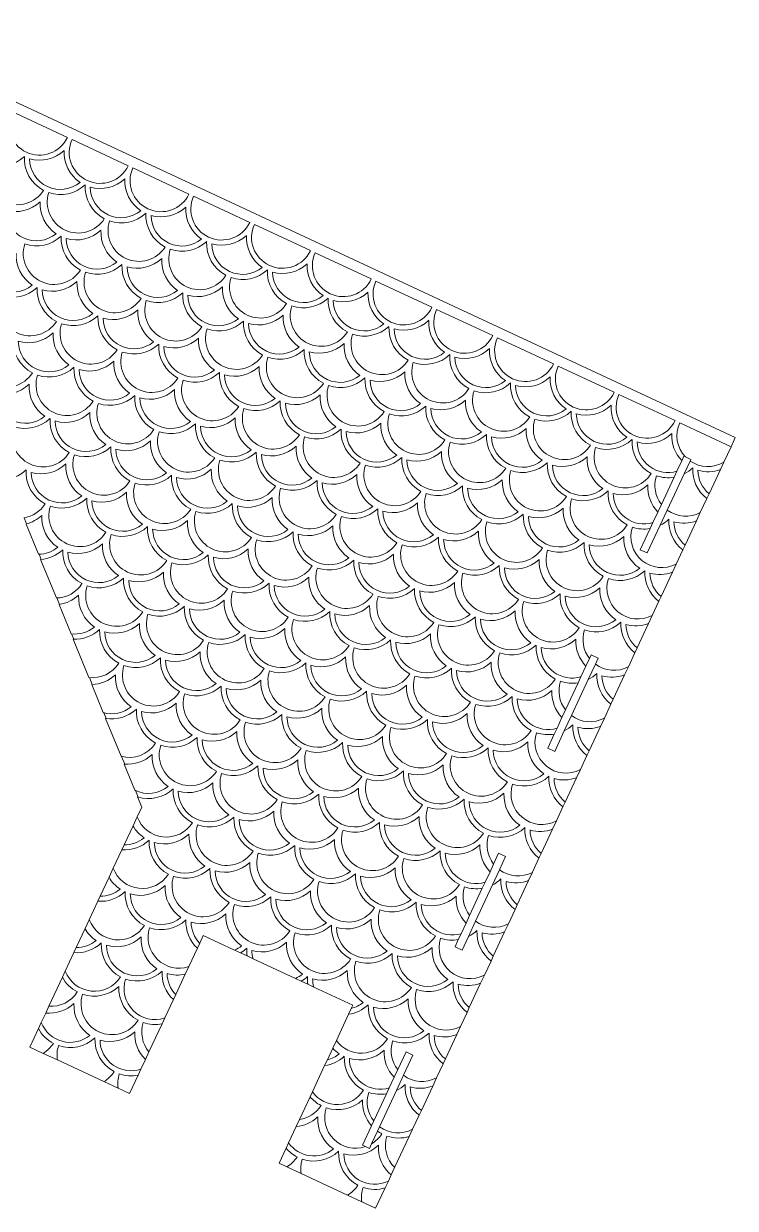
# Model space of a CAD drawing. Header units: millimetres. Extents: x -1822 to 2308, y -1461 to 1756.
# Drawn here: x 363.7 to 639.6, y 1296.5 to 1756.2 of the extents above; entities that cross this region are included whole.
import ezdxf

# ---------------------------------------------------------------- set-up
doc = ezdxf.new("R2010")
doc.units = ezdxf.units.MM

msp = doc.modelspace()

# ---------------------------------------------------------------- linework, layer by layer
at = {"color": 7, "linetype": 'Continuous', "lineweight": 15}
for p, q in [((295.21, 1756.22), (639.61, 1595.63)), ((380.6, 1712.1), (358.85, 1722.24)), ((404.16, 1701.11), (382.41, 1711.26)), ((427.73, 1690.13), (405.97, 1700.27)), ((451.29, 1679.14), (429.54, 1689.28)), ((474.85, 1668.15), (453.1, 1678.29)), ((498.42, 1657.16), (476.67, 1667.3)), ((521.98, 1646.17), (500.23, 1656.32)), ((545.55, 1635.19), (523.79, 1645.33)), ((569.11, 1624.2), (547.36, 1634.34)), ((592.67, 1613.21), (570.92, 1623.35)), ((616.24, 1602.22), (594.49, 1612.36)), ((637.96, 1592.09), (618.05, 1601.38)), ((639.61, 1595.63), (637.96, 1592.09)), ((635.17, 1586.11), (637.96, 1592.09)), ((618.88, 1586.66), (616.96, 1582.55)), ((619.67, 1588.37), (618.88, 1586.66)), ((620.28, 1588.09), (619.67, 1588.37)), ((622.12, 1586.52), (619.79, 1581.52)), ((622.39, 1587.11), (620.28, 1588.09)), ((622.39, 1587.11), (622.12, 1586.52)), ((635.17, 1586.11), (633.84, 1583.25)), ((619.79, 1581.52), (613.24, 1567.48)), ((616.96, 1582.55), (615.88, 1580.25)), ((629.44, 1573.82), (633.84, 1583.25)), ((615.88, 1580.25), (610.97, 1569.71)), ((629.44, 1573.82), (628.57, 1571.95)), ((610.97, 1569.71), (609.58, 1566.73)), ((626.02, 1566.49), (628.57, 1571.95)), ((364.78, 1562.13), (363.82, 1564.46)), ((609.58, 1566.73), (607.66, 1562.61)), ((613.24, 1567.48), (610.49, 1561.59)), ((620.14, 1553.88), (624.54, 1563.31)), ((626.02, 1566.49), (624.54, 1563.31)), ((364.61, 1562.08), (369.41, 1550.32)), ((606.59, 1560.31), (602.77, 1552.12)), ((610.49, 1561.59), (605.49, 1550.85)), ((607.66, 1562.61), (606.59, 1560.31)), ((620.14, 1553.88), (619.27, 1552.02)), ((370.39, 1548.37), (369.6, 1550.32)), ((605.49, 1550.85), (602.77, 1552.12)), ((616.72, 1546.55), (619.27, 1552.02)), ((370.22, 1548.35), (376.33, 1533.38)), ((616.72, 1546.55), (615.24, 1543.38)), ((610.84, 1533.94), (615.24, 1543.38)), ((377.53, 1530.88), (376.51, 1533.38)), ((377.36, 1530.85), (382, 1519.49)), ((607.42, 1526.61), (609.97, 1532.08)), ((610.84, 1533.94), (609.97, 1532.08)), ((607.42, 1526.61), (605.94, 1523.44)), ((601.54, 1514), (605.94, 1523.44)), ((383.04, 1517.4), (382.19, 1519.46)), ((382.85, 1517.41), (388.92, 1502.54)), ((601.54, 1514), (600.67, 1512.14)), ((583.08, 1509.89), (581.69, 1506.91)), ((583.75, 1511.34), (583.08, 1509.89)), ((586.47, 1510.07), (583.75, 1511.34)), ((586.47, 1510.07), (585.35, 1507.67)), ((598.13, 1506.67), (600.67, 1512.14)), ((581.69, 1506.91), (579.77, 1502.79)), ((585.35, 1507.67), (582.6, 1501.77)), ((592.25, 1494.06), (596.65, 1503.5)), ((598.13, 1506.67), (596.65, 1503.5)), ((390.22, 1499.8), (389.11, 1502.51)), ((390.04, 1499.79), (394.47, 1488.92)), ((578.69, 1500.49), (573.78, 1489.95)), ((582.6, 1501.77), (576.05, 1487.73)), ((579.77, 1502.79), (578.69, 1500.49)), ((592.25, 1494.06), (591.38, 1492.2)), ((573.78, 1489.95), (572.39, 1486.97)), ((588.83, 1486.73), (591.38, 1492.2)), ((395.59, 1486.63), (394.68, 1488.87)), ((395.4, 1486.67), (401.39, 1471.97)), ((572.39, 1486.97), (570.47, 1482.85)), ((576.05, 1487.73), (573.3, 1481.83)), ((588.83, 1486.73), (587.35, 1483.56)), ((569.4, 1480.55), (566.85, 1475.09)), ((570.47, 1482.85), (569.4, 1480.55)), ((573.3, 1481.83), (569.56, 1473.82)), ((582.95, 1474.12), (587.35, 1483.56)), ((402.83, 1468.9), (401.6, 1471.91)), ((569.56, 1473.82), (566.85, 1475.09)), ((579.53, 1466.79), (582.08, 1472.26)), ((582.95, 1474.12), (582.08, 1472.26)), ((402.64, 1468.91), (406.79, 1458.74)), ((579.53, 1466.79), (578.05, 1463.62)), ((573.65, 1454.19), (578.05, 1463.62)), ((408.05, 1456.12), (407.02, 1458.63)), ((407.84, 1456.18), (409.45, 1452.25)), ((573.65, 1454.19), (572.78, 1452.32)), ((406.04, 1444.93), (407.67, 1448.43)), ((409.45, 1452.25), (407.67, 1448.43)), ((570.23, 1446.86), (572.78, 1452.32)), ((406.04, 1444.93), (402.62, 1437.6)), ((564.35, 1434.25), (568.75, 1443.68)), ((570.23, 1446.86), (568.75, 1443.68)), ((401.7, 1435.64), (398.37, 1428.49)), ((401.7, 1435.64), (402.62, 1437.6)), ((547.83, 1434.3), (545.88, 1430.13)), ((550.55, 1433.03), (547.83, 1434.3)), ((564.35, 1434.25), (563.48, 1432.38)), ((545.88, 1430.13), (544.5, 1427.15)), ((550.55, 1433.03), (548.16, 1427.91)), ((560.94, 1426.92), (563.48, 1432.38)), ((396.74, 1424.99), (398.37, 1428.49)), ((544.5, 1427.15), (542.58, 1423.04)), ((548.16, 1427.91), (545.41, 1422.01)), ((560.94, 1426.92), (559.46, 1423.74)), ((396.74, 1424.99), (393.32, 1417.66)), ((541.5, 1420.74), (536.59, 1410.2)), ((545.41, 1422.01), (538.86, 1407.97)), ((542.58, 1423.04), (541.5, 1420.74)), ((555.06, 1414.31), (559.46, 1423.74)), ((392.4, 1415.7), (393.32, 1417.66)), ((392.4, 1415.7), (389.07, 1408.55)), ((551.64, 1406.98), (554.19, 1412.44)), ((555.06, 1414.31), (554.19, 1412.44)), ((387.44, 1405.06), (389.07, 1408.55)), ((535.2, 1407.22), (533.28, 1403.1)), ((536.59, 1410.2), (535.2, 1407.22)), ((538.86, 1407.97), (536.11, 1402.08)), ((551.64, 1406.98), (550.16, 1403.8)), ((387.44, 1405.06), (384.02, 1397.72)), ((433.29, 1402.41), (431.89, 1399.39)), ((445.46, 1396.73), (433.29, 1402.41)), ((533.28, 1403.1), (532.2, 1400.8)), ((536.11, 1402.08), (533.64, 1396.78)), ((545.76, 1394.37), (550.16, 1403.8)), ((383.11, 1395.76), (384.02, 1397.72)), ((430.99, 1397.47), (427.66, 1390.34)), ((431.89, 1399.39), (430.99, 1397.47)), ((532.2, 1400.8), (530.92, 1398.05)), ((533.64, 1396.78), (530.92, 1398.05)), ((383.11, 1395.76), (379.77, 1388.61)), ((447.74, 1395.67), (445.46, 1396.73)), ((450.31, 1394.47), (447.74, 1395.67)), ((452.59, 1393.41), (450.31, 1394.47)), ((469.03, 1385.74), (452.59, 1393.41)), ((545.76, 1394.37), (544.89, 1392.51)), ((378.66, 1386.23), (379.77, 1388.61)), ((427.66, 1390.34), (426.31, 1387.43)), ((542.34, 1387.04), (544.89, 1392.51)), ((378.66, 1386.23), (373.4, 1374.95)), ((426.31, 1387.43), (422.59, 1379.46)), ((471.31, 1384.68), (469.03, 1385.74)), ((473.87, 1383.48), (471.31, 1384.68)), ((536.46, 1374.43), (540.86, 1383.87)), ((542.34, 1387.04), (540.86, 1383.87)), ((422.59, 1379.46), (421.69, 1377.53)), ((476.15, 1382.42), (473.87, 1383.48)), ((491.29, 1375.36), (476.15, 1382.42)), ((372.18, 1372.32), (373.4, 1374.95)), ((421.69, 1377.53), (418.36, 1370.4)), ((490.7, 1374.09), (491.29, 1375.36)), ((372.18, 1372.32), (370.47, 1368.67)), ((418.36, 1370.4), (417.32, 1368.17)), ((484.91, 1361.66), (489.66, 1371.85)), ((489.66, 1371.85), (490.7, 1374.09)), ((533.04, 1367.1), (535.59, 1372.57)), ((536.46, 1374.43), (535.59, 1372.57)), ((369.37, 1366.29), (366.01, 1359.09)), ((369.37, 1366.29), (370.47, 1368.67)), ((417.32, 1368.17), (412.23, 1357.25)), ((533.04, 1367.1), (531.56, 1363.93)), ((483.5, 1358.64), (484.91, 1361.66)), ((527.16, 1354.49), (531.56, 1363.93)), ((366.01, 1359.09), (371.18, 1356.68)), ((376.73, 1354.1), (371.18, 1356.68)), ((412.23, 1357.25), (410.86, 1354.31)), ((481.41, 1354.15), (483.5, 1358.64)), ((511.91, 1357.27), (508.69, 1350.38)), ((514.62, 1356), (511.91, 1357.27)), ((376.73, 1354.1), (394.74, 1345.7)), ((410.86, 1354.31), (409.13, 1350.59)), ((475.61, 1341.72), (480.36, 1351.91)), ((480.36, 1351.91), (481.41, 1354.15)), ((514.62, 1356), (510.97, 1348.16)), ((523.74, 1347.16), (526.29, 1352.63)), ((527.16, 1354.49), (526.29, 1352.63)), ((408.03, 1348.23), (404.68, 1341.06)), ((409.13, 1350.59), (408.03, 1348.23)), ((507.3, 1347.4), (505.38, 1343.28)), ((508.69, 1350.38), (507.3, 1347.4)), ((510.97, 1348.16), (508.22, 1342.26)), ((523.74, 1347.16), (522.26, 1343.99)), ((400.29, 1343.11), (394.74, 1345.7)), ((400.29, 1343.11), (404.68, 1341.06)), ((508.22, 1342.26), (501.67, 1328.22)), ((505.38, 1343.28), (504.31, 1340.98)), ((517.87, 1334.55), (522.26, 1343.99)), ((470.6, 1330.99), (474.74, 1339.85)), ((474.74, 1339.85), (475.61, 1341.72)), ((504.31, 1340.98), (499.4, 1330.44)), ((517.87, 1334.55), (517, 1332.69)), ((469.33, 1328.25), (470.6, 1330.99)), ((498.53, 1328.59), (495, 1321.01)), ((499.4, 1330.44), (498.53, 1328.59)), ((514.45, 1327.22), (517, 1332.69)), ((466.39, 1321.95), (469.33, 1328.25)), ((500.86, 1326.47), (498.58, 1321.59)), ((501.67, 1328.22), (500.86, 1326.47)), ((507.51, 1312.34), (513.15, 1324.43)), ((514.45, 1327.22), (513.15, 1324.43)), ((462.69, 1314.01), (465.44, 1319.91)), ((465.44, 1319.91), (466.39, 1321.95)), ((496.16, 1320.47), (495, 1321.01)), ((497.72, 1319.74), (496.16, 1320.47)), ((498.58, 1321.59), (497.72, 1319.74)), ((462.69, 1314.01), (465.68, 1312.62)), ((471.24, 1310.03), (465.68, 1312.62)), ((507.51, 1312.34), (506.18, 1309.5)), ((471.24, 1310.03), (489.25, 1301.63)), ((505.07, 1307.12), (503.85, 1304.49)), ((505.07, 1307.12), (506.18, 1309.5)), ((494.8, 1299.04), (489.25, 1301.63)), ((500.14, 1296.55), (503.85, 1304.49)), ((494.8, 1299.04), (500.14, 1296.55))]:
    msp.add_line(p, q, dxfattribs=at)
for centre, radius, start, end in [((369.76, 1717.25), 12, 155.3775, 334.6225), ((393.32, 1706.26), 12, 155.3775, 334.6225), ((369.76, 1717.25), 14, 253.9721, 313.2132), ((393.32, 1706.26), 14, 176.7868, 236.0279), ((361.21, 1697.97), 12, 162.0542, 327.6426), ((354.32, 1714.92), 14, 251.1352, 313.2132), ((377.89, 1703.93), 14, 176.7868, 242.1611), ((377.89, 1703.93), 12, 180.6589, 309.3411), ((416.88, 1695.27), 12, 155.3775, 334.6225), ((377.89, 1703.93), 14, 251.1352, 313.2132), ((401.45, 1692.94), 14, 176.7868, 242.1611), ((393.32, 1706.26), 14, 253.9721, 313.2132), ((401.45, 1692.94), 12, 180.6589, 309.3411), ((416.88, 1695.27), 14, 176.7868, 236.0279), ((360.46, 1697.31), 14, 253.9721, 313.2132), ((384.02, 1686.32), 14, 176.7868, 236.0279), ((384.78, 1686.98), 12, 162.0542, 327.6426), ((440.45, 1684.28), 12, 155.3775, 334.6225), ((368.59, 1683.99), 12, 180.6589, 309.3411), ((401.45, 1692.94), 14, 251.1352, 313.2132), ((425.02, 1681.95), 14, 176.7868, 242.1611), ((416.88, 1695.27), 14, 253.9721, 313.2132), ((440.45, 1684.28), 14, 176.7868, 236.0279), ((408.34, 1675.99), 12, 162.0542, 327.6426), ((425.02, 1681.95), 12, 180.6589, 309.3411), ((464.01, 1673.29), 12, 155.3775, 334.6225), ((368.59, 1683.99), 14, 251.1352, 313.2132), ((392.16, 1673), 14, 176.7868, 242.1611), ((384.02, 1686.32), 14, 253.9721, 313.2132), ((407.59, 1675.33), 14, 176.7868, 236.0279), ((440.45, 1684.28), 14, 253.9721, 313.2132), ((464.01, 1673.29), 14, 176.7868, 236.0279), ((375.48, 1667.04), 12, 162.0542, 327.6426), ((392.16, 1673), 12, 180.6589, 309.3411), ((431.91, 1665.01), 12, 162.0542, 327.6426), ((425.02, 1681.95), 14, 251.1352, 313.2132), ((448.58, 1670.96), 14, 176.7868, 242.1611), ((448.58, 1670.96), 12, 180.6589, 309.3411), ((374.72, 1666.38), 14, 176.7868, 236.0279), ((407.59, 1675.33), 14, 253.9721, 313.2132), ((431.15, 1664.34), 14, 176.7868, 236.0279), ((487.58, 1662.3), 12, 155.3775, 334.6225), ((359.29, 1664.05), 12, 180.6589, 309.3411), ((399.04, 1656.06), 12, 162.0542, 327.6426), ((392.16, 1673), 14, 251.1352, 313.2132), ((415.72, 1662.01), 14, 176.7868, 242.1611), ((415.72, 1662.01), 12, 180.6589, 309.3411), ((448.58, 1670.96), 14, 251.1352, 313.2132), ((472.14, 1659.98), 14, 176.7868, 242.1611), ((464.01, 1673.29), 14, 253.9721, 313.2132), ((472.14, 1659.98), 12, 180.6589, 309.3411), ((487.58, 1662.3), 14, 176.7868, 236.0279), ((374.72, 1666.38), 14, 253.9721, 313.2132), ((398.29, 1655.39), 14, 176.7868, 236.0279), ((455.47, 1654.02), 12, 162.0542, 327.6426), ((511.14, 1651.32), 12, 155.3775, 334.6225), ((366.18, 1647.1), 12, 162.0542, 327.6426), ((359.29, 1664.05), 14, 251.1352, 313.2132), ((382.86, 1653.06), 14, 176.7868, 242.1611), ((382.86, 1653.06), 12, 180.6589, 309.3411), ((415.72, 1662.01), 14, 251.1352, 313.2132), ((439.28, 1651.02), 14, 176.7868, 242.1611), ((431.15, 1664.34), 14, 253.9721, 313.2132), ((439.28, 1651.02), 12, 180.6589, 309.3411), ((454.71, 1653.35), 14, 176.7868, 236.0279), ((487.58, 1662.3), 14, 253.9721, 313.2132), ((511.14, 1651.32), 14, 176.7868, 236.0279), ((422.61, 1645.07), 12, 162.0542, 327.6426), ((479.03, 1643.03), 12, 162.0542, 327.6426), ((472.14, 1659.98), 14, 251.1352, 313.2132), ((495.71, 1648.99), 14, 176.7868, 242.1611), ((495.71, 1648.99), 12, 180.6589, 309.3411), ((382.86, 1653.06), 14, 251.1352, 313.2132), ((406.42, 1642.07), 14, 176.7868, 242.1611), ((398.29, 1655.39), 14, 253.9721, 313.2132), ((406.42, 1642.07), 12, 180.6589, 309.3411), ((421.85, 1644.4), 14, 176.7868, 236.0279), ((454.71, 1653.35), 14, 253.9721, 313.2132), ((478.28, 1642.37), 14, 176.7868, 236.0279), ((511.14, 1651.32), 14, 253.9721, 313.2132), ((534.7, 1640.33), 14, 176.7868, 236.0279), ((534.7, 1640.33), 12, 155.3775, 334.6225), ((389.75, 1636.12), 12, 162.0542, 327.6426), ((446.17, 1634.08), 12, 162.0542, 327.6426), ((439.28, 1651.02), 14, 251.1352, 313.2132), ((462.85, 1640.04), 14, 176.7868, 242.1611), ((462.85, 1640.04), 12, 180.6589, 309.3411), ((495.71, 1648.99), 14, 251.1352, 313.2132), ((519.27, 1638), 14, 176.7868, 242.1611), ((519.27, 1638), 12, 180.6589, 309.3411), ((373.56, 1633.12), 14, 176.7868, 242.1611), ((365.43, 1646.44), 14, 253.9721, 313.2132), ((373.56, 1633.12), 12, 180.6589, 309.3411), ((388.99, 1635.45), 14, 176.7868, 236.0279), ((406.42, 1642.07), 14, 251.1352, 313.2132), ((429.99, 1631.09), 14, 176.7868, 242.1611), ((421.85, 1644.4), 14, 253.9721, 313.2132), ((445.42, 1633.42), 14, 176.7868, 236.0279), ((478.28, 1642.37), 14, 253.9721, 313.2132), ((501.84, 1631.38), 14, 176.7868, 236.0279), ((502.6, 1632.04), 12, 162.0542, 327.6426), ((558.27, 1629.34), 12, 155.3775, 334.6225), ((356.89, 1627.17), 12, 162.0542, 327.6426), ((413.31, 1625.13), 12, 162.0542, 327.6426), ((429.99, 1631.09), 12, 180.6589, 309.3411), ((462.85, 1640.04), 14, 251.1352, 313.2132), ((486.41, 1629.05), 14, 176.7868, 242.1611), ((486.41, 1629.05), 12, 180.6589, 309.3411), ((519.27, 1638), 14, 251.1352, 313.2132), ((542.84, 1627.01), 14, 176.7868, 242.1611), ((534.7, 1640.33), 14, 253.9721, 313.2132), ((558.27, 1629.34), 14, 176.7868, 236.0279), ((373.56, 1633.12), 14, 251.1352, 313.2132), ((397.12, 1622.13), 14, 176.7868, 242.1611), ((388.99, 1635.45), 14, 253.9721, 313.2132), ((412.55, 1624.46), 14, 176.7868, 236.0279), ((445.42, 1633.42), 14, 253.9721, 313.2132), ((468.98, 1622.43), 14, 176.7868, 236.0279), ((469.74, 1623.09), 12, 162.0542, 327.6426), ((526.16, 1621.05), 12, 162.0542, 327.6426), ((542.84, 1627.01), 12, 180.6589, 309.3411), ((581.83, 1618.35), 12, 155.3775, 334.6225), ((380.45, 1616.18), 12, 162.0542, 327.6426), ((397.12, 1622.13), 12, 180.6589, 309.3411), ((429.99, 1631.09), 14, 251.1352, 313.2132), ((453.55, 1620.1), 14, 176.7868, 242.1611), ((453.55, 1620.1), 12, 180.6589, 309.3411), ((486.41, 1629.05), 14, 251.1352, 313.2132), ((509.98, 1618.06), 14, 176.7868, 242.1611), ((501.84, 1631.38), 14, 253.9721, 313.2132), ((525.41, 1620.39), 14, 176.7868, 236.0279), ((558.27, 1629.34), 14, 253.9721, 313.2132), ((581.83, 1618.35), 14, 176.7868, 236.0279), ((356.13, 1626.5), 14, 253.9721, 313.2132), ((379.69, 1615.51), 14, 176.7868, 236.0279), ((412.55, 1624.46), 14, 253.9721, 313.2132), ((436.12, 1613.48), 14, 176.7868, 236.0279), ((436.88, 1614.14), 12, 162.0542, 327.6426), ((493.3, 1612.1), 12, 162.0542, 327.6426), ((509.98, 1618.06), 12, 180.6589, 309.3411), ((549.73, 1610.07), 12, 162.0542, 327.6426), ((542.84, 1627.01), 14, 251.1352, 313.2132), ((566.4, 1616.02), 14, 176.7868, 242.1611), ((566.4, 1616.02), 12, 180.6589, 309.3411), ((364.26, 1613.18), 12, 180.6589, 309.3411), ((404.01, 1605.19), 12, 162.0542, 327.6426), ((397.12, 1622.13), 14, 251.1352, 313.2132), ((420.69, 1611.15), 14, 176.7868, 242.1611), ((420.69, 1611.15), 12, 180.6589, 309.3411), ((453.55, 1620.1), 14, 251.1352, 313.2132), ((477.11, 1609.11), 14, 176.7868, 242.1611), ((468.98, 1622.43), 14, 253.9721, 313.2132), ((477.11, 1609.11), 12, 180.6589, 309.3411), ((492.54, 1611.44), 14, 176.7868, 236.0279), ((525.41, 1620.39), 14, 253.9721, 313.2132), ((548.97, 1609.4), 14, 176.7868, 236.0279), ((605.4, 1607.36), 12, 155.3775, 334.6225), ((379.69, 1615.51), 14, 253.9721, 313.2132), ((403.26, 1604.53), 14, 176.7868, 236.0279), ((460.44, 1603.15), 12, 162.0542, 327.6426), ((516.86, 1601.11), 12, 162.0542, 327.6426), ((509.98, 1618.06), 14, 251.1352, 313.2132), ((533.54, 1607.07), 14, 176.7868, 242.1611), ((533.54, 1607.07), 12, 180.6589, 309.3411), ((566.4, 1616.02), 14, 251.1352, 313.2132), ((589.96, 1605.03), 14, 176.7868, 242.1611), ((581.83, 1618.35), 14, 253.9721, 313.2132), ((589.96, 1605.03), 12, 180.6589, 309.3411), ((605.4, 1607.36), 14, 176.7868, 236.0279), ((371.15, 1596.24), 12, 162.0542, 327.6426), ((364.26, 1613.18), 14, 251.1352, 313.2132), ((387.83, 1602.2), 14, 176.7868, 242.1611), ((387.83, 1602.2), 12, 180.6589, 309.3411), ((420.69, 1611.15), 14, 251.1352, 313.2132), ((444.25, 1600.16), 14, 176.7868, 242.1611), ((436.12, 1613.48), 14, 253.9721, 313.2132), ((444.25, 1600.16), 12, 180.6589, 309.3411), ((459.68, 1602.49), 14, 176.7868, 236.0279), ((492.54, 1611.44), 14, 253.9721, 313.2132), ((516.11, 1600.45), 14, 176.7868, 236.0279), ((573.29, 1599.08), 12, 162.0542, 327.6426), ((628.96, 1596.38), 12, 155.3775, 223.6651), ((427.58, 1594.2), 12, 162.0542, 327.6426), ((484, 1592.16), 12, 162.0542, 327.6426), ((477.11, 1609.11), 14, 251.1352, 313.2132), ((500.68, 1598.12), 14, 176.7868, 242.1611), ((500.68, 1598.12), 12, 180.6589, 309.3411), ((533.54, 1607.07), 14, 251.1352, 313.2132), ((557.1, 1596.08), 14, 176.7868, 242.1611), ((548.97, 1609.4), 14, 253.9721, 313.2132), ((557.1, 1596.08), 12, 180.6589, 309.3411), ((572.53, 1598.41), 14, 176.7868, 236.0279), ((605.4, 1607.36), 14, 253.9721, 313.2132), ((628.96, 1596.38), 14, 176.7868, 223.9261), ((387.83, 1602.2), 14, 251.1352, 313.2132), ((411.39, 1591.21), 14, 176.7868, 242.1611), ((403.26, 1604.53), 14, 253.9721, 313.2132), ((411.39, 1591.21), 12, 180.6589, 309.3411), ((426.82, 1593.54), 14, 176.7868, 236.0279), ((459.68, 1602.49), 14, 253.9721, 313.2132), ((483.25, 1591.5), 14, 176.7868, 236.0279), ((540.43, 1590.13), 12, 162.0542, 327.6426), ((596.85, 1588.09), 12, 162.0542, 327.6426), ((589.96, 1605.03), 14, 251.1352, 313.2132), ((613.53, 1594.05), 14, 176.7868, 242.1611), ((613.53, 1594.05), 12, 180.6589, 286.5928), ((394.72, 1585.25), 12, 162.0542, 327.6426), ((451.14, 1583.21), 12, 162.0542, 327.6426), ((444.25, 1600.16), 14, 251.1352, 313.2132), ((467.82, 1589.17), 14, 176.7868, 242.1611), ((467.82, 1589.17), 12, 180.6589, 309.3411), ((500.68, 1598.12), 14, 251.1352, 313.2132), ((524.24, 1587.13), 14, 176.7868, 242.1611), ((516.11, 1600.45), 14, 253.9721, 313.2132), ((524.24, 1587.13), 12, 180.6589, 309.3411), ((539.67, 1589.46), 14, 176.7868, 236.0279), ((572.53, 1598.41), 14, 253.9721, 313.2132), ((596.1, 1587.43), 14, 176.7868, 236.0279), ((628.96, 1596.38), 12, 235.2412, 301.1501), ((354.96, 1593.25), 14, 251.1352, 313.2132), ((378.53, 1582.26), 14, 176.7868, 242.1611), ((370.4, 1595.58), 14, 253.9721, 313.2132), ((378.53, 1582.26), 12, 180.6589, 309.3411), ((393.96, 1584.59), 14, 176.7868, 236.0279), ((426.82, 1593.54), 14, 253.9721, 313.2132), ((450.38, 1582.55), 14, 176.7868, 236.0279), ((483.25, 1591.5), 14, 253.9721, 313.2132), ((506.81, 1580.51), 14, 176.7868, 236.0279), ((507.57, 1581.18), 12, 162.0542, 327.6426), ((563.99, 1579.14), 12, 162.0542, 327.6426), ((557.1, 1596.08), 14, 251.1352, 313.2132), ((580.67, 1585.1), 14, 176.7868, 242.1611), ((580.67, 1585.1), 12, 180.6589, 309.3411), ((613.53, 1594.05), 14, 296.5624, 313.2132), ((637.09, 1583.06), 14, 176.7868, 232.4839), ((628.96, 1596.38), 14, 253.9721, 290.3862), ((637.09, 1583.06), 12, 180.6589, 230.3547), ((418.28, 1574.26), 12, 162.0542, 327.6426), ((411.39, 1591.21), 14, 251.1352, 313.2132), ((434.95, 1580.22), 14, 176.7868, 242.1611), ((434.95, 1580.22), 12, 180.6589, 309.3411), ((467.82, 1589.17), 14, 251.1352, 313.2132), ((491.38, 1578.18), 14, 176.7868, 242.1611), ((491.38, 1578.18), 12, 180.6589, 309.3411), ((524.24, 1587.13), 14, 251.1352, 313.2132), ((547.81, 1576.15), 14, 176.7868, 242.1611), ((539.67, 1589.46), 14, 253.9721, 313.2132), ((563.24, 1578.47), 14, 176.7868, 236.0279), ((596.1, 1587.43), 14, 253.9721, 313.2132), ((619.66, 1576.44), 14, 176.7868, 223.9261), ((620.42, 1577.1), 12, 162.0542, 218.0454), ((613.53, 1594.05), 14, 251.1352, 279.6805), ((393.96, 1584.59), 14, 253.9721, 313.2132), ((417.52, 1573.6), 14, 176.7868, 236.0279), ((450.38, 1582.55), 14, 253.9721, 313.2132), ((473.95, 1571.56), 14, 176.7868, 236.0279), ((474.71, 1572.23), 12, 162.0542, 327.6426), ((531.13, 1570.19), 12, 162.0542, 327.6426), ((547.81, 1576.15), 12, 180.6589, 309.3411), ((580.67, 1585.1), 14, 251.1352, 313.2132), ((604.23, 1574.11), 14, 176.7868, 242.1611), ((604.23, 1574.11), 12, 180.6589, 286.5928), ((361.85, 1576.3), 12, 278.6086, 327.6426), ((385.42, 1565.31), 12, 162.0542, 327.6426), ((378.53, 1582.26), 14, 251.1352, 313.2132), ((402.09, 1571.27), 14, 176.7868, 242.1611), ((402.09, 1571.27), 12, 180.6589, 309.3411), ((434.95, 1580.22), 14, 251.1352, 313.2132), ((458.52, 1569.23), 14, 176.7868, 242.1611), ((458.52, 1569.23), 12, 180.6589, 309.3411), ((491.38, 1578.18), 14, 251.1352, 313.2132), ((514.94, 1567.19), 14, 176.7868, 242.1611), ((506.81, 1580.51), 14, 253.9721, 313.2132), ((530.37, 1569.52), 14, 176.7868, 236.0279), ((563.24, 1578.47), 14, 253.9721, 313.2132), ((586.8, 1567.49), 14, 176.7868, 236.0279), ((587.56, 1568.15), 12, 162.0542, 327.6426), ((361.1, 1575.64), 14, 284.5311, 313.2132), ((384.66, 1564.65), 14, 176.7868, 236.0279), ((417.52, 1573.6), 14, 253.9721, 313.2132), ((441.09, 1562.61), 14, 176.7868, 236.0279), ((441.84, 1563.27), 12, 162.0542, 327.6426), ((498.27, 1561.24), 12, 162.0542, 327.6426), ((514.94, 1567.19), 12, 180.6589, 309.3411), ((547.81, 1576.15), 14, 251.1352, 313.2132), ((571.37, 1565.16), 14, 176.7868, 242.1611), ((571.37, 1565.16), 12, 180.6589, 309.3411), ((604.23, 1574.11), 14, 296.5624, 313.2132), ((620.42, 1577.1), 12, 233.2709, 297.8176), ((627.8, 1563.12), 14, 176.7868, 232.4839), ((619.66, 1576.44), 14, 253.9721, 290.3862), ((627.8, 1563.12), 12, 180.6589, 230.3547), ((402.09, 1571.27), 14, 251.1352, 313.2132), ((425.66, 1560.28), 14, 176.7868, 242.1611), ((425.66, 1560.28), 12, 180.6589, 309.3411), ((458.52, 1569.23), 14, 251.1352, 313.2132), ((482.08, 1558.24), 14, 176.7868, 242.1611), ((473.95, 1571.56), 14, 253.9721, 313.2132), ((497.51, 1560.57), 14, 176.7868, 236.0279), ((530.37, 1569.52), 14, 253.9721, 313.2132), ((553.94, 1558.54), 14, 176.7868, 236.0279), ((554.7, 1559.2), 12, 162.0542, 327.6426), ((611.12, 1557.16), 12, 162.0542, 297.8176), ((604.23, 1574.11), 14, 251.1352, 279.6805), ((384.66, 1564.65), 14, 253.9721, 313.2132), ((408.23, 1553.66), 14, 176.7868, 236.0279), ((408.98, 1554.32), 12, 162.0542, 327.6426), ((465.41, 1552.29), 12, 162.0542, 327.6426), ((482.08, 1558.24), 12, 180.6589, 309.3411), ((521.83, 1550.25), 12, 162.0542, 327.6426), ((514.94, 1567.19), 14, 251.1352, 313.2132), ((538.51, 1556.21), 14, 176.7868, 242.1611), ((538.51, 1556.21), 12, 180.6589, 309.3411), ((571.37, 1565.16), 14, 251.1352, 313.2132), ((594.93, 1554.17), 14, 176.7868, 242.1611), ((586.8, 1567.49), 14, 253.9721, 313.2132), ((594.93, 1554.17), 12, 180.6589, 309.3411), ((610.36, 1556.5), 14, 176.7868, 236.0279), ((369.23, 1562.32), 12, 270.8647, 309.3411), ((369.23, 1562.32), 14, 274.03, 313.2132), ((392.8, 1551.33), 14, 176.7868, 242.1611), ((392.8, 1551.33), 12, 180.6589, 309.3411), ((425.66, 1560.28), 14, 251.1352, 313.2132), ((449.22, 1549.29), 14, 176.7868, 242.1611), ((441.09, 1562.61), 14, 253.9721, 313.2132), ((449.22, 1549.29), 12, 180.6589, 309.3411), ((464.65, 1551.62), 14, 176.7868, 236.0279), ((497.51, 1560.57), 14, 253.9721, 313.2132), ((521.08, 1549.59), 14, 176.7868, 236.0279), ((578.26, 1548.21), 12, 162.0542, 327.6426), ((432.55, 1543.34), 12, 162.0542, 327.6426), ((488.97, 1541.3), 12, 162.0542, 327.6426), ((482.08, 1558.24), 14, 251.1352, 313.2132), ((505.65, 1547.26), 14, 176.7868, 242.1611), ((505.65, 1547.26), 12, 180.6589, 309.3411), ((538.51, 1556.21), 14, 251.1352, 313.2132), ((562.07, 1545.22), 14, 176.7868, 242.1611), ((553.94, 1558.54), 14, 253.9721, 313.2132), ((562.07, 1545.22), 12, 180.6589, 309.3411), ((577.5, 1547.55), 14, 176.7868, 236.0279), ((392.8, 1551.33), 14, 251.1352, 313.2132), ((416.36, 1540.34), 14, 176.7868, 242.1611), ((408.23, 1553.66), 14, 253.9721, 313.2132), ((416.36, 1540.34), 12, 180.6589, 309.3411), ((431.79, 1542.67), 14, 176.7868, 236.0279), ((464.65, 1551.62), 14, 253.9721, 313.2132), ((488.22, 1540.63), 14, 176.7868, 236.0279), ((545.4, 1539.26), 12, 162.0542, 327.6426), ((601.82, 1537.22), 12, 162.0542, 297.8176), ((594.93, 1554.17), 14, 251.1352, 313.2132), ((618.5, 1543.18), 14, 176.7868, 232.4839), ((610.36, 1556.5), 14, 253.9721, 290.3862), ((618.5, 1543.18), 12, 180.6589, 230.3547), ((376.12, 1545.37), 12, 270.9955, 327.6426), ((399.68, 1534.39), 12, 162.0542, 327.6426), ((456.11, 1532.35), 12, 162.0542, 327.6426), ((449.22, 1549.29), 14, 251.1352, 313.2132), ((472.78, 1538.31), 14, 176.7868, 242.1611), ((472.78, 1538.31), 12, 180.6589, 309.3411), ((505.65, 1547.26), 14, 251.1352, 313.2132), ((529.21, 1536.27), 14, 176.7868, 242.1611), ((521.08, 1549.59), 14, 253.9721, 313.2132), ((529.21, 1536.27), 12, 180.6589, 309.3411), ((544.64, 1538.6), 14, 176.7868, 236.0279), ((577.5, 1547.55), 14, 253.9721, 313.2132), ((601.07, 1536.56), 14, 176.7868, 236.0279), ((375.36, 1544.71), 14, 278.1926, 313.2132), ((398.93, 1533.72), 14, 176.7868, 236.0279), ((431.79, 1542.67), 14, 253.9721, 313.2132), ((455.35, 1531.68), 14, 176.7868, 236.0279), ((512.54, 1530.31), 12, 162.0542, 327.6426), ((568.96, 1528.27), 12, 162.0542, 327.6426), ((562.07, 1545.22), 14, 251.1352, 313.2132), ((585.64, 1534.23), 14, 176.7868, 242.1611), ((585.64, 1534.23), 12, 180.6589, 309.3411), ((423.25, 1523.4), 12, 162.0542, 327.6426), ((416.36, 1540.34), 14, 251.1352, 313.2132), ((439.92, 1529.35), 14, 176.7868, 242.1611), ((439.92, 1529.35), 12, 180.6589, 309.3411), ((472.78, 1538.31), 14, 251.1352, 313.2132), ((496.35, 1527.32), 14, 176.7868, 242.1611), ((488.22, 1540.63), 14, 253.9721, 313.2132), ((496.35, 1527.32), 12, 180.6589, 309.3411), ((511.78, 1529.65), 14, 176.7868, 236.0279), ((544.64, 1538.6), 14, 253.9721, 313.2132), ((568.2, 1527.61), 14, 176.7868, 236.0279), ((383.5, 1531.39), 12, 262.8247, 309.3411), ((398.93, 1533.72), 14, 253.9721, 313.2132), ((422.49, 1522.73), 14, 176.7868, 236.0279), ((479.67, 1521.36), 12, 162.0542, 327.6426), ((536.1, 1519.32), 12, 162.0542, 327.6426), ((529.21, 1536.27), 14, 251.1352, 313.2132), ((552.77, 1525.28), 14, 176.7868, 242.1611), ((552.77, 1525.28), 12, 180.6589, 309.3411), ((585.64, 1534.23), 14, 251.1352, 313.2132), ((609.2, 1523.24), 14, 176.7868, 232.4839), ((601.07, 1536.56), 14, 253.9721, 290.3862), ((609.2, 1523.24), 12, 180.6589, 230.3547), ((383.5, 1531.39), 14, 267.3377, 313.2132), ((407.06, 1520.4), 14, 176.7868, 242.1611), ((407.06, 1520.4), 12, 180.6589, 309.3411), ((439.92, 1529.35), 14, 251.1352, 313.2132), ((463.49, 1518.37), 14, 176.7868, 242.1611), ((455.35, 1531.68), 14, 253.9721, 313.2132), ((463.49, 1518.37), 12, 180.6589, 309.3411), ((478.92, 1520.7), 14, 176.7868, 236.0279), ((496.35, 1527.32), 14, 251.1352, 313.2132), ((519.91, 1516.33), 14, 176.7868, 242.1611), ((511.78, 1529.65), 14, 253.9721, 313.2132), ((535.34, 1518.66), 14, 176.7868, 236.0279), ((568.2, 1527.61), 14, 253.9721, 313.2132), ((591.77, 1516.62), 14, 176.7868, 223.9261), ((592.53, 1517.28), 12, 162.0542, 218.0454), ((422.49, 1522.73), 14, 253.9721, 313.2132), ((446.06, 1511.75), 14, 176.7868, 236.0279), ((446.81, 1512.41), 12, 162.0542, 327.6426), ((503.24, 1510.37), 12, 162.0542, 327.6426), ((519.91, 1516.33), 12, 180.6589, 309.3411), ((552.77, 1525.28), 14, 251.1352, 313.2132), ((576.34, 1514.29), 14, 176.7868, 242.1611), ((576.34, 1514.29), 12, 180.6589, 286.5928), ((390.39, 1514.45), 12, 262.9645, 327.6426), ((407.06, 1520.4), 14, 251.1352, 313.2132), ((430.63, 1509.42), 14, 176.7868, 242.1611), ((430.63, 1509.42), 12, 180.6589, 309.3411), ((463.49, 1518.37), 14, 251.1352, 313.2132), ((487.05, 1507.38), 14, 176.7868, 242.1611), ((478.92, 1520.7), 14, 253.9721, 313.2132), ((502.48, 1509.71), 14, 176.7868, 236.0279), ((535.34, 1518.66), 14, 253.9721, 313.2132), ((558.91, 1507.67), 14, 176.7868, 236.0279), ((559.66, 1508.33), 12, 162.0542, 327.6426), ((389.63, 1513.78), 14, 271.673, 313.2132), ((413.19, 1502.79), 14, 176.7868, 236.0279), ((413.95, 1503.46), 12, 162.0542, 327.6426), ((470.38, 1501.42), 12, 162.0542, 327.6426), ((487.05, 1507.38), 12, 180.6589, 309.3411), ((519.91, 1516.33), 14, 251.1352, 313.2132), ((543.48, 1505.34), 14, 176.7868, 242.1611), ((543.48, 1505.34), 12, 180.6589, 309.3411), ((576.34, 1514.29), 14, 296.5624, 313.2132), ((592.53, 1517.28), 12, 233.2709, 297.8176), ((599.9, 1503.3), 14, 176.7868, 232.4839), ((591.77, 1516.62), 14, 253.9721, 290.3862), ((599.9, 1503.3), 12, 180.6589, 230.3547), ((430.63, 1509.42), 14, 251.1352, 313.2132), ((454.19, 1498.43), 14, 176.7868, 242.1611), ((446.06, 1511.75), 14, 253.9721, 313.2132), ((469.62, 1500.76), 14, 176.7868, 236.0279), ((502.48, 1509.71), 14, 253.9721, 313.2132), ((526.05, 1498.72), 14, 176.7868, 236.0279), ((526.8, 1499.38), 12, 162.0542, 327.6426), ((583.23, 1497.35), 12, 162.0542, 218.0454), ((576.34, 1514.29), 14, 251.1352, 279.6805), ((437.52, 1492.47), 12, 162.0542, 327.6426), ((454.19, 1498.43), 12, 180.6589, 309.3411), ((493.94, 1490.43), 12, 162.0542, 327.6426), ((487.05, 1507.38), 14, 251.1352, 313.2132), ((510.62, 1496.39), 14, 176.7868, 242.1611), ((510.62, 1496.39), 12, 180.6589, 309.3411), ((543.48, 1505.34), 14, 251.1352, 313.2132), ((567.04, 1494.35), 14, 176.7868, 242.1611), ((558.91, 1507.67), 14, 253.9721, 313.2132), ((567.04, 1494.35), 12, 180.6589, 286.5928), ((582.47, 1496.68), 14, 176.7868, 223.9261), ((397.76, 1500.46), 12, 254.0856, 309.3411), ((397.76, 1500.46), 14, 260.2592, 313.2132), ((421.33, 1489.48), 14, 176.7868, 242.1611), ((413.19, 1502.79), 14, 253.9721, 313.2132), ((436.76, 1491.81), 14, 176.7868, 236.0279), ((469.62, 1500.76), 14, 253.9721, 313.2132), ((493.18, 1489.77), 14, 176.7868, 236.0279), ((550.37, 1488.4), 12, 162.0542, 327.6426), ((421.33, 1489.48), 12, 180.6589, 309.3411), ((461.08, 1481.48), 12, 162.0542, 327.6426), ((454.19, 1498.43), 14, 251.1352, 313.2132), ((477.75, 1487.44), 14, 176.7868, 242.1611), ((477.75, 1487.44), 12, 180.6589, 309.3411), ((510.62, 1496.39), 14, 251.1352, 313.2132), ((534.18, 1485.4), 14, 176.7868, 242.1611), ((526.05, 1498.72), 14, 253.9721, 313.2132), ((534.18, 1485.4), 12, 180.6589, 309.3411), ((549.61, 1487.73), 14, 176.7868, 236.0279), ((583.23, 1497.35), 12, 233.2709, 297.8176), ((436.76, 1491.81), 14, 253.9721, 313.2132), ((460.32, 1480.82), 14, 176.7868, 236.0279), ((517.5, 1479.44), 12, 162.0542, 327.6426), ((573.93, 1477.41), 12, 162.0542, 297.8176), ((567.04, 1494.35), 14, 251.1352, 279.6805), ((567.04, 1494.35), 14, 296.5624, 313.2132), ((590.6, 1483.36), 14, 176.7868, 232.4839), ((582.47, 1496.68), 14, 253.9721, 290.3862), ((590.6, 1483.36), 12, 180.6589, 230.3547), ((404.65, 1483.52), 12, 254.2404, 327.6426), ((428.22, 1472.53), 12, 162.0542, 327.6426), ((421.33, 1489.48), 14, 251.1352, 313.2132), ((444.89, 1478.49), 14, 176.7868, 242.1611), ((444.89, 1478.49), 12, 180.6589, 309.3411), ((477.75, 1487.44), 14, 251.1352, 313.2132), ((501.32, 1476.45), 14, 176.7868, 242.1611), ((493.18, 1489.77), 14, 253.9721, 313.2132), ((501.32, 1476.45), 12, 180.6589, 309.3411), ((516.75, 1478.78), 14, 176.7868, 236.0279), ((549.61, 1487.73), 14, 253.9721, 313.2132), ((573.17, 1476.74), 14, 176.7868, 236.0279), ((403.9, 1482.86), 14, 264.8612, 313.2132), ((427.46, 1471.87), 14, 176.7868, 236.0279), ((484.64, 1470.49), 12, 162.0542, 327.6426), ((541.07, 1468.46), 12, 162.0542, 327.6426), ((534.18, 1485.4), 14, 251.1352, 313.2132), ((557.74, 1474.41), 14, 176.7868, 242.1611), ((557.74, 1474.41), 12, 180.6589, 309.3411), ((444.89, 1478.49), 14, 251.1352, 313.2132), ((468.46, 1467.5), 14, 176.7868, 242.1611), ((460.32, 1480.82), 14, 253.9721, 313.2132), ((468.46, 1467.5), 12, 180.6589, 309.3411), ((483.89, 1469.83), 14, 176.7868, 236.0279), ((516.75, 1478.78), 14, 253.9721, 313.2132), ((540.31, 1467.79), 14, 176.7868, 236.0279), ((451.78, 1461.54), 12, 162.0542, 327.6426), ((508.21, 1459.51), 12, 162.0542, 327.6426), ((501.32, 1476.45), 14, 251.1352, 313.2132), ((524.88, 1465.46), 14, 176.7868, 242.1611), ((524.88, 1465.46), 12, 180.6589, 309.3411), ((557.74, 1474.41), 14, 251.1352, 313.2132), ((581.31, 1463.43), 14, 176.7868, 232.4839), ((573.17, 1476.74), 14, 253.9721, 290.3862), ((581.31, 1463.43), 12, 180.6589, 230.3547), ((412.03, 1469.54), 12, 244.1317, 309.3411), ((412.03, 1469.54), 14, 252.5834, 313.2132), ((435.59, 1458.55), 14, 176.7868, 242.1611), ((427.46, 1471.87), 14, 253.9721, 313.2132), ((435.59, 1458.55), 12, 180.6589, 309.3411), ((451.02, 1460.88), 14, 176.7868, 236.0279), ((468.46, 1467.5), 14, 251.1352, 313.2132), ((492.02, 1456.51), 14, 176.7868, 242.1611), ((483.89, 1469.83), 14, 253.9721, 313.2132), ((507.45, 1458.84), 14, 176.7868, 236.0279), ((540.31, 1467.79), 14, 253.9721, 313.2132), ((563.88, 1456.8), 14, 176.7868, 236.0279), ((564.63, 1457.47), 12, 162.0542, 297.8176), ((475.35, 1450.56), 12, 162.0542, 327.6426), ((492.02, 1456.51), 12, 180.6589, 309.3411), ((524.88, 1465.46), 14, 251.1352, 313.2132), ((548.45, 1454.48), 14, 176.7868, 242.1611), ((548.45, 1454.48), 12, 180.6589, 309.3411), ((418.92, 1452.59), 12, 200.3089, 327.6426), ((435.59, 1458.55), 14, 251.1352, 313.2132), ((459.16, 1447.56), 14, 176.7868, 242.1611), ((451.02, 1460.88), 14, 253.9721, 313.2132), ((474.59, 1449.89), 14, 176.7868, 236.0279), ((507.45, 1458.84), 14, 253.9721, 313.2132), ((531.01, 1447.85), 14, 176.7868, 236.0279), ((531.77, 1448.52), 12, 162.0542, 327.6426), ((418.16, 1451.93), 14, 209.9803, 236.0279), ((442.48, 1441.6), 12, 162.0542, 327.6426), ((459.16, 1447.56), 12, 180.6589, 309.3411), ((492.02, 1456.51), 14, 251.1352, 313.2132), ((515.58, 1445.52), 14, 176.7868, 242.1611), ((515.58, 1445.52), 12, 180.6589, 309.3411), ((548.45, 1454.48), 14, 251.1352, 313.2132), ((572.01, 1443.49), 14, 176.7868, 232.4839), ((563.88, 1456.8), 14, 253.9721, 290.3862), ((402.73, 1449.6), 14, 265.7759, 313.2132), ((402.73, 1449.6), 12, 269.4458, 309.3411), ((426.3, 1438.61), 14, 176.7868, 242.1611), ((418.16, 1451.93), 14, 253.9721, 313.2132), ((441.73, 1440.94), 14, 176.7868, 236.0279), ((474.59, 1449.89), 14, 253.9721, 313.2132), ((498.15, 1438.9), 14, 176.7868, 236.0279), ((498.91, 1439.57), 12, 162.0542, 327.6426), ((555.34, 1437.53), 12, 162.0542, 218.0454), ((572.01, 1443.49), 12, 180.6589, 230.3547), ((426.3, 1438.61), 12, 180.6589, 309.3411), ((466.05, 1430.62), 12, 162.0542, 327.6426), ((459.16, 1447.56), 14, 251.1352, 313.2132), ((482.72, 1436.57), 14, 176.7868, 242.1611), ((482.72, 1436.57), 12, 180.6589, 309.3411), ((515.58, 1445.52), 14, 251.1352, 313.2132), ((539.15, 1434.54), 14, 176.7868, 242.1611), ((531.01, 1447.85), 14, 253.9721, 313.2132), ((539.15, 1434.54), 12, 180.6589, 286.5928), ((554.58, 1436.87), 14, 176.7868, 223.9261), ((441.73, 1440.94), 14, 253.9721, 313.2132), ((465.29, 1429.95), 14, 176.7868, 236.0279), ((522.47, 1428.58), 12, 162.0542, 327.6426), ((409.62, 1432.65), 12, 200.3089, 327.6426), ((433.19, 1421.67), 12, 162.0542, 327.6426), ((426.3, 1438.61), 14, 251.1352, 313.2132), ((449.86, 1427.62), 14, 176.7868, 242.1611), ((449.86, 1427.62), 12, 180.6589, 309.3411), ((482.72, 1436.57), 14, 251.1352, 313.2132), ((506.29, 1425.59), 14, 176.7868, 242.1611), ((498.15, 1438.9), 14, 253.9721, 313.2132), ((506.29, 1425.59), 12, 180.6589, 309.3411), ((521.72, 1427.92), 14, 176.7868, 236.0279), ((555.34, 1437.53), 12, 233.2709, 297.8176), ((408.87, 1431.99), 14, 209.9803, 236.0279), ((408.87, 1431.99), 14, 253.9721, 313.2132), ((432.43, 1421), 14, 176.7868, 236.0279), ((489.61, 1419.63), 12, 162.0542, 327.6426), ((546.04, 1417.59), 12, 162.0542, 218.0454), ((539.15, 1434.54), 14, 251.1352, 279.6805), ((539.15, 1434.54), 14, 296.5624, 313.2132), ((562.71, 1423.55), 14, 176.7868, 232.4839), ((554.58, 1436.87), 14, 253.9721, 290.3862), ((562.71, 1423.55), 12, 180.6589, 230.3547), ((393.44, 1429.66), 14, 265.7759, 313.2132), ((393.44, 1429.66), 12, 269.4458, 309.3411), ((417, 1418.67), 14, 176.7868, 242.1611), ((417, 1418.67), 12, 180.6589, 309.3411), ((449.86, 1427.62), 14, 251.1352, 313.2132), ((473.42, 1416.64), 14, 176.7868, 242.1611), ((465.29, 1429.95), 14, 253.9721, 313.2132), ((473.42, 1416.64), 12, 180.6589, 309.3411), ((488.86, 1418.96), 14, 176.7868, 236.0279), ((521.72, 1427.92), 14, 253.9721, 313.2132), ((545.28, 1416.93), 14, 176.7868, 223.9261), ((456.75, 1410.68), 12, 162.0542, 327.6426), ((513.18, 1408.64), 12, 162.0542, 327.6426), ((506.29, 1425.59), 14, 251.1352, 313.2132), ((529.85, 1414.6), 14, 176.7868, 242.1611), ((529.85, 1414.6), 12, 180.6589, 286.5928), ((400.32, 1412.72), 12, 200.3089, 327.6426), ((417, 1418.67), 14, 251.1352, 313.2132), ((440.56, 1407.68), 14, 176.7868, 226.8521), ((432.43, 1421), 14, 253.9721, 313.2132), ((440.56, 1407.68), 12, 180.6589, 223.6919), ((455.99, 1410.01), 14, 176.7868, 236.0279), ((488.86, 1418.96), 14, 253.9721, 313.2132), ((512.42, 1407.98), 14, 176.7868, 236.0279), ((546.04, 1417.59), 12, 233.2709, 297.8176), ((399.57, 1412.05), 14, 209.9803, 236.0279), ((423.89, 1401.73), 12, 162.0542, 288.3275), ((480.31, 1399.69), 12, 162.0542, 327.6426), ((473.42, 1416.64), 14, 251.1352, 313.2132), ((496.99, 1405.65), 14, 176.7868, 242.1611), ((496.99, 1405.65), 12, 180.6589, 309.3411), ((529.85, 1414.6), 14, 296.5624, 313.2132), ((553.41, 1403.61), 14, 176.7868, 232.4839), ((545.28, 1416.93), 14, 253.9721, 290.3862), ((553.41, 1403.61), 12, 180.6589, 230.3547), ((384.14, 1409.72), 14, 265.7759, 313.2132), ((384.14, 1409.72), 12, 269.4458, 309.3411), ((407.7, 1398.73), 14, 176.7868, 242.1611), ((399.57, 1412.05), 14, 253.9721, 313.2132), ((407.7, 1398.73), 12, 180.6589, 309.3411), ((423.13, 1401.06), 14, 176.7868, 236.0279), ((440.56, 1407.68), 12, 294.0958, 309.3411), ((440.56, 1407.68), 14, 300.8575, 313.2132), ((464.13, 1396.7), 14, 176.7868, 189.1425), ((455.99, 1410.01), 14, 253.9721, 313.2132), ((479.56, 1399.03), 14, 176.7868, 236.0279), ((512.42, 1407.98), 14, 253.9721, 313.2132), ((535.98, 1396.99), 14, 176.7868, 236.0279), ((536.74, 1397.65), 12, 162.0542, 297.8176), ((529.85, 1414.6), 14, 251.1352, 279.6805), ((464.13, 1396.7), 12, 180.6589, 195.9042), ((496.99, 1405.65), 14, 251.1352, 313.2132), ((520.55, 1394.66), 14, 176.7868, 242.1611), ((520.55, 1394.66), 12, 180.6589, 309.3411), ((391.03, 1392.78), 12, 200.3089, 327.6426), ((407.7, 1398.73), 14, 251.1352, 313.2132), ((431.27, 1387.75), 14, 176.7868, 226.8521), ((479.56, 1399.03), 14, 253.9721, 313.2132), ((503.12, 1388.04), 14, 176.7868, 236.0279), ((503.88, 1388.7), 12, 162.0542, 327.6426), ((390.99, 1392.88), 14, 208.3316, 242.1611), ((414.59, 1381.79), 12, 162.0542, 288.3275), ((431.27, 1387.75), 12, 180.6589, 223.6919), ((423.13, 1401.06), 14, 253.9721, 283.1047), ((464.13, 1396.7), 12, 294.0958, 309.3411), ((464.13, 1396.7), 14, 300.8575, 313.2132), ((487.69, 1385.71), 14, 176.7868, 189.1425), ((487.69, 1385.71), 12, 180.6589, 195.9042), ((520.55, 1394.66), 14, 251.1352, 313.2132), ((544.12, 1383.67), 14, 176.7868, 232.4839), ((535.98, 1396.99), 14, 253.9721, 290.3862), ((374.31, 1386.92), 12, 265.6609, 327.6426), ((397.88, 1375.93), 12, 162.0542, 327.6426), ((390.99, 1392.88), 14, 251.1352, 313.2132), ((414.55, 1381.89), 14, 176.7868, 242.1611), ((527.44, 1377.71), 12, 162.0542, 297.8176), ((544.12, 1383.67), 12, 180.6589, 230.3547), ((373.56, 1386.26), 14, 264.353, 313.2132), ((397.12, 1375.27), 14, 176.7868, 236.0279), ((487.69, 1385.71), 14, 278.0706, 313.2132), ((487.69, 1385.71), 12, 284.5401, 309.3411), ((511.26, 1374.72), 14, 176.7868, 242.1611), ((503.12, 1388.04), 14, 253.9721, 313.2132), ((511.26, 1374.72), 12, 180.6589, 309.3411), ((526.69, 1377.05), 14, 176.7868, 236.0279), ((381.69, 1372.94), 14, 208.3316, 242.1611), ((381.69, 1372.94), 12, 200.836, 309.3411), ((421.44, 1364.94), 12, 162.0542, 219.8886), ((414.55, 1381.89), 14, 251.1352, 281.4254), ((381.69, 1372.94), 14, 251.1352, 313.2132), ((405.25, 1361.95), 14, 176.7868, 242.1611), ((397.12, 1375.27), 14, 253.9721, 313.2132), ((405.25, 1361.95), 12, 180.6589, 288.8472), ((420.68, 1364.28), 14, 176.7868, 225.4398), ((494.58, 1368.76), 12, 216.282, 327.6426), ((518.14, 1357.77), 12, 162.0542, 218.0454), ((511.26, 1374.72), 14, 251.1352, 313.2132), ((534.82, 1363.73), 14, 176.7868, 232.4839), ((526.69, 1377.05), 14, 253.9721, 290.3862), ((534.82, 1363.73), 12, 180.6589, 230.3547), ((365.02, 1366.98), 12, 300.8999, 327.6426), ((388.58, 1355.99), 12, 162.0542, 189.1001), ((478.39, 1365.77), 12, 284.5401, 309.3411), ((493.82, 1368.1), 14, 222.4866, 236.0279), ((493.82, 1368.1), 14, 253.9721, 313.2132), ((517.39, 1357.11), 14, 176.7868, 223.9261), ((478.39, 1365.77), 14, 278.0706, 313.2132), ((501.96, 1354.78), 14, 176.7868, 242.1611), ((501.96, 1354.78), 12, 180.6589, 286.5928), ((388.58, 1355.99), 12, 300.8999, 327.6426), ((412.14, 1345.01), 12, 162.0542, 189.1001), ((405.25, 1361.95), 14, 251.1352, 281.4254), ((518.14, 1357.77), 12, 233.2709, 297.8176), ((485.28, 1348.82), 12, 216.282, 327.6426), ((501.96, 1354.78), 14, 296.5624, 313.2132), ((525.52, 1343.79), 14, 176.7868, 232.4839), ((517.39, 1357.11), 14, 253.9721, 290.3862), ((525.52, 1343.79), 12, 180.6589, 230.3547), ((485.49, 1348.81), 14, 219.7955, 242.1611), ((485.49, 1348.81), 14, 251.1352, 313.2132), ((509.06, 1337.82), 14, 176.7868, 221.264), ((508.85, 1337.84), 12, 162.0542, 218.0454), ((501.96, 1354.78), 14, 251.1352, 279.6805), ((468.82, 1342.85), 12, 278.5542, 327.6426), ((492.38, 1331.86), 12, 162.0542, 288.3389), ((468.06, 1342.19), 14, 275.1802, 313.2132), ((491.63, 1331.2), 14, 176.7868, 236.0279), ((492.38, 1331.86), 12, 301.0926, 327.6426), ((509.06, 1337.82), 14, 234.1501, 242.1611), ((508.85, 1337.84), 12, 233.2709, 297.8176), ((515.95, 1320.88), 12, 162.0542, 225.3224), ((509.06, 1337.82), 14, 251.1352, 286.9827), ((476.19, 1328.87), 14, 219.7955, 242.1611), ((476.19, 1328.87), 12, 215.2099, 309.3411), ((491.63, 1331.2), 14, 253.9721, 313.2132), ((515.19, 1320.21), 14, 176.7868, 229.9498), ((459.52, 1322.91), 12, 300.8999, 327.6426), ((483.08, 1311.92), 12, 162.0542, 189.1001), ((476.19, 1328.87), 14, 251.1352, 313.2132), ((499.76, 1317.88), 14, 176.7868, 242.1611), ((499.76, 1317.88), 12, 180.6589, 296.2963), ((483.08, 1311.92), 12, 300.8999, 327.6426), ((506.65, 1300.94), 12, 162.0542, 189.1001), ((499.76, 1317.88), 14, 251.1352, 286.9827)]:
    msp.add_arc(centre, radius, start, end, dxfattribs=at)

doc.saveas('drawing.dxf')
